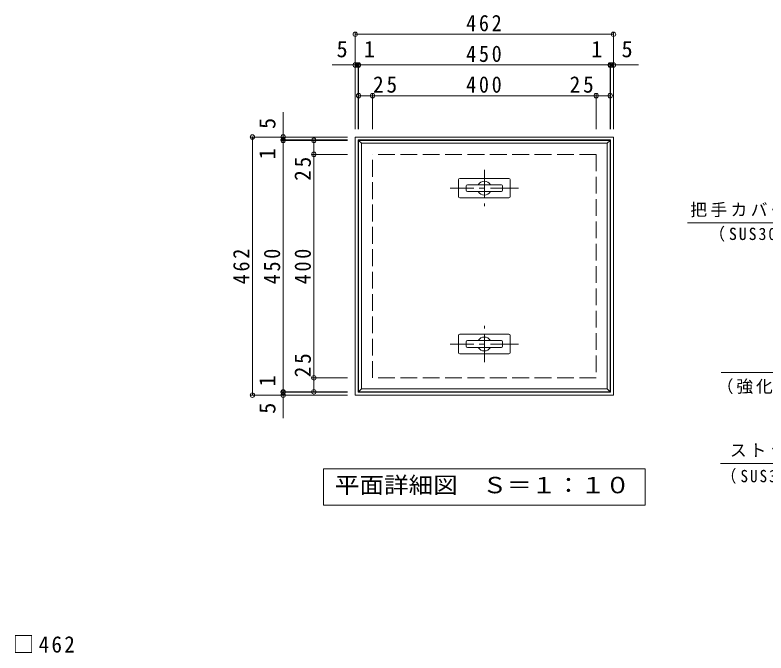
# Model space of a CAD drawing. Units: millimetres on the paper, enlarged 2 times, with parts at other scales. Extents: x -299 to 257, y -275 to 239.
# Drawn here: x -280.7 to -12, y 10.1 to 238.5 of the extents above; entities that cross this region are included whole.
import ezdxf
from ezdxf.enums import TextEntityAlignment as Align

# ---------------------------------------------------------------- set-up
doc = ezdxf.new("R2010")
doc.units = ezdxf.units.MM
doc.header["$LTSCALE"] = 2
doc.header["$PDMODE"] = 32
doc.header["$PDSIZE"] = 1.6
doc.linetypes.add('CHAIN1', pattern=[8, 5, -1, 1, -1])
doc.linetypes.add('DASHED3', pattern=[4, 3, -1])
for name, color, linetype, lineweight in [('C-1', 2, 'Continuous', 9), ('C-2', 3, 'Continuous', 9), ('C-4', 7, 'Continuous', 9), ('C-5', 7, 'Continuous', 9), ('C-A', 3, 'Continuous', 9), ('D-4', 7, 'Continuous', 9)]:
    doc.layers.add(name, color=color, linetype=linetype, lineweight=lineweight)
doc.styles.add('ＭＳ ゴシック', font='')
doc.styles.get('ＭＳ ゴシック').set_extended_font_data('MS Gothic')

msp = doc.modelspace()

# ---------------------------------------------------------------- linework, layer by layer
at = {"layer": 'C-1'}
for p, q in [((-158.97, 194.8), (-66.57, 194.8)), ((-67.57, 193.8), (-157.97, 193.8)), ((-157.97, 103.4), (-157.97, 193.8)), ((-66.57, 194.8), (-66.57, 102.4))]:
    msp.add_line(p, q, dxfattribs=at)
at = {"layer": 'C-1', "linetype": 'DASHED3'}
for p in [(-72.77, 188.6), (-152.77, 108.6)]:
    msp.add_line(p, (-152.77, 188.6), dxfattribs=at)
at = {"layer": 'C-1'}
for points in [[(-66.57, 102.4), (-158.97, 102.4), (-158.97, 194.8)], [(-67.57, 193.8), (-67.57, 103.4), (-157.97, 103.4)]]:
    msp.add_lwpolyline(points, dxfattribs=at)
at = {"layer": 'C-1', "linetype": 'DASHED3'}
msp.add_lwpolyline([(-72.77, 188.6), (-72.77, 108.6), (-152.77, 108.6)], dxfattribs=at)
at = {"layer": 'C-2'}
for p, q in [((-157.77, 193.6), (-156.77, 192.6)), ((-68.77, 192.6), (-67.77, 193.6)), ((-157.77, 103.6), (-156.77, 104.6)), ((-67.77, 103.6), (-68.77, 104.6))]:
    msp.add_line(p, q, dxfattribs=at)
for points in [[(-67.77, 103.6), (-157.77, 103.6), (-157.77, 193.6), (-67.77, 193.6)], [(-68.77, 104.6), (-156.77, 104.6), (-156.77, 192.6), (-68.77, 192.6)]]:
    msp.add_lwpolyline(points, close=True, dxfattribs=at)
at = {"layer": 'C-4'}
for p, q in [((-158.97, 197.6), (-158.97, 232.2)), ((-158.97, 231.6), (-66.57, 231.6)), ((-66.57, 197.6), (-66.57, 232.2)), ((-167.234, 220.6), (-57.62, 220.6)), ((-157.97, 197.6), (-157.97, 221.2)), ((-157.77, 197.6), (-157.77, 221.2)), ((-67.77, 197.6), (-67.77, 221.2)), ((-67.57, 197.6), (-67.57, 221.2)), ((-152.77, 197.6), (-152.77, 210.2)), ((-72.77, 197.6), (-72.77, 210.2)), ((-157.77, 209.6), (-67.77, 209.6)), ((-184.77, 94.137), (-184.77, 203.75)), ((-161.77, 194.8), (-196.37, 194.8)), ((-195.77, 102.4), (-195.77, 194.8)), ((-161.77, 193.8), (-185.37, 193.8)), ((-161.77, 193.6), (-185.37, 193.6)), ((-173.77, 103.6), (-173.77, 193.6)), ((-161.77, 188.6), (-174.37, 188.6)), ((-40.039, 164.142), (25.941, 164.142)), ((-28.014, 110.49), (38.852, 110.49)), ((-161.77, 108.6), (-174.37, 108.6)), ((-161.77, 102.4), (-196.37, 102.4)), ((-161.77, 103.6), (-185.37, 103.6)), ((-161.77, 103.4), (-185.37, 103.4)), ((-28.274, 77.963), (40.36, 77.963))]:
    msp.add_line(p, q, dxfattribs=at)
for p in [(-158.97, 231.6), (-66.57, 231.6), (-158.97, 220.6), (-157.97, 220.6), (-157.77, 220.6), (-67.77, 220.6), (-67.57, 220.6), (-66.57, 220.6), (-157.77, 209.6), (-152.77, 209.6), (-72.77, 209.6), (-67.77, 209.6), (-195.77, 194.8), (-184.77, 194.8), (-184.77, 193.8), (-184.77, 193.6), (-173.77, 193.6), (-173.77, 188.6), (-173.77, 108.6), (-195.77, 102.4), (-184.77, 103.6), (-184.77, 103.4), (-184.77, 102.4), (-173.77, 103.6)]:
    msp.add_point(p, dxfattribs=at)
at = {"layer": 'C-5'}
for p, q in [((-170.27, 76), (-55.27, 76)), ((-170.27, 63), (-170.27, 76))]:
    msp.add_line(p, q, dxfattribs=at)
msp.add_lwpolyline([(-55.27, 76), (-55.27, 63), (-170.27, 63)], dxfattribs=at)
at = {"layer": 'C-A', "linetype": 'CHAIN1'}
for p, q in [((-112.77, 183), (-112.77, 170)), ((-100.57, 176.5), (-124.97, 176.5)), ((-112.77, 114.2), (-112.77, 127.2)), ((-100.57, 120.7), (-124.97, 120.7))]:
    msp.add_line(p, q, dxfattribs=at)
at = {"layer": 'C-A'}
for p, q in [((-121.97, 179.6), (-121.97, 173.4)), ((-121.57, 180), (-103.97, 180)), ((-118.85, 177.72), (-106.69, 177.72)), ((-103.57, 173.4), (-103.57, 179.6)), ((-119.29, 175.72), (-119.29, 177.28)), ((-106.69, 175.28), (-118.85, 175.28)), ((-106.25, 175.72), (-106.25, 177.28)), ((-121.57, 173), (-103.97, 173)), ((-121.97, 117.6), (-121.97, 123.8)), ((-121.57, 124.2), (-103.97, 124.2)), ((-103.57, 123.8), (-103.57, 117.6)), ((-119.29, 121.48), (-119.29, 119.92)), ((-106.69, 121.92), (-118.85, 121.92)), ((-106.25, 121.48), (-106.25, 119.92)), ((-118.85, 119.48), (-106.69, 119.48)), ((-121.57, 117.2), (-103.97, 117.2))]:
    msp.add_line(p, q, dxfattribs=at)
for centre, radius, start, end in [((-121.57, 179.6), 0.4, 90, 180), ((-118.85, 177.28), 0.44, 90, 180), ((-112.77, 176.5), 2.5, 29.20927, 150.79073), ((-106.69, 177.28), 0.44, 0, 90), ((-103.97, 179.6), 0.4, 0, 90), ((-118.85, 175.72), 0.44, 180, 270), ((-112.77, 176.5), 2.5, 209.20914, 330.79086), ((-106.69, 175.72), 0.44, 270, 0), ((-121.57, 173.4), 0.4, 180, 270), ((-103.97, 173.4), 0.4, 270, 0), ((-121.57, 123.8), 0.4, 90, 180), ((-103.97, 123.8), 0.4, 0, 90), ((-118.85, 121.48), 0.44, 90, 180), ((-112.77, 120.7), 2.5, 29.20914, 150.79086), ((-106.69, 121.48), 0.44, 0, 90), ((-118.85, 119.92), 0.44, 180, 270), ((-112.77, 120.7), 2.5, 209.20927, 330.79073), ((-106.69, 119.92), 0.44, 270, 0), ((-121.57, 117.6), 0.4, 180, 270), ((-103.97, 117.6), 0.4, 270, 0)]:
    msp.add_arc(centre, radius, start, end, dxfattribs=at)

# ---------------------------------------------------------------- texts
at = {"layer": 'C-4', "color": 2, "style": 'ＭＳ ゴシック'}
for s, p in [('5', (-165.669, 221.6)), ('1', (-155.896, 221.6)), ('1', (-74.552, 221.6)), ('5', (-63.693, 221.6))]:
    msp.add_text(s, height=5.865, dxfattribs=at).set_placement(p, align=Align.BOTTOM_LEFT)
for s, p in [('5', (-185.77, 197.677)), ('1', (-185.77, 186.818)), ('1', (-185.77, 105.474)), ('5', (-185.77, 95.701))]:
    msp.add_text(s, height=5.865, rotation=90, dxfattribs=at).set_placement(p, align=Align.BOTTOM_LEFT)
at = {"layer": 'C-4', "color": 2, "char_height": 5.865, "attachment_point": 7, "style": 'ＭＳ ゴシック'}
for s, insert in [('\\T1.27;\\W0.9;462', (-119.27, 232.591)), ('\\T1.27;\\W0.9;450', (-119.27, 221.6)), ('\\T1.27;\\W0.9;400', (-119.27, 210.6))]:
    msp.add_mtext(s, dxfattribs=dict(at, insert=insert))
for s, insert, rotation in [('\\T1.27;\\W0.95;25', (-152.597, 210.6), 359.999), ('\\T1.27;\\W0.95;25', (-82.246, 210.6), 359.999), ('\\T1.27;\\W0.95;25', (-174.77, 179.124), 89.999), ('\\T1.27;\\W0.9;462', (-196.761, 142.1), 90), ('\\T1.27;\\W0.9;450', (-185.77, 142.1), 90), ('\\T1.27;\\W0.9;400', (-174.77, 142.1), 90), ('\\T1.27;\\W0.95;25', (-174.77, 108.773), 89.999)]:
    msp.add_mtext(s, dxfattribs=dict(at, insert=insert, rotation=rotation))
at = {"layer": 'C-4', "char_height": 4.399, "attachment_point": 7, "style": 'ＭＳ ゴシック'}
for s, insert in [('\\T1.2;把手カバー\u3000ｔ＝0.5', (-39.075, 166.095)), ('\\T1.24;\\W0.95;（SUS304\u3000ＨＬ）', (-32.325, 157.357)), ('\\T1.17;（強化ナイロン樹脂）', (-29.605, 102.755)), ('\\T1.17;ストッパープレート', (-24.899, 80.018)), ('\\T1.27;\\W0.9;（SUS304\u3000ｔ＝2.5）', (-27.981, 70.641))]:
    msp.add_mtext(s, dxfattribs=dict(at, insert=insert))
at = {"layer": 'C-5', "color": 2, "style": 'ＭＳ ゴシック', "width": 1.1}
msp.add_text('平面詳細図\u3000Ｓ＝１：１０', height=5.865, dxfattribs=at).set_placement((-166.27, 65.5), align=Align.BOTTOM_LEFT)
at = {"layer": 'D-4', "color": 2, "insert": (-281.475, 10.079), "char_height": 5.865, "attachment_point": 7, "style": 'ＭＳ ゴシック'}
msp.add_mtext('\\T1.21;\\W0.95;□462', dxfattribs=at)

doc.saveas('drawing.dxf')
